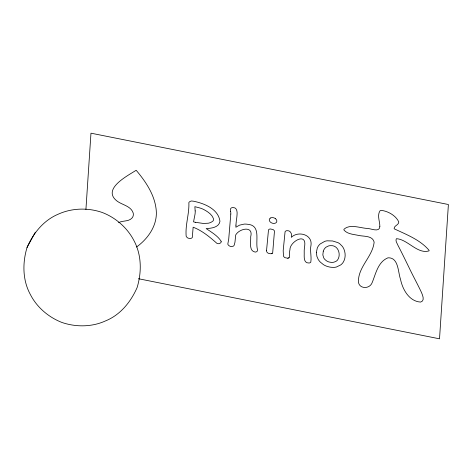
<?xml version="1.0" encoding="UTF-8"?>
<svg xmlns="http://www.w3.org/2000/svg" width="472" height="472" viewBox="0 0 472 472"><rect width="100%" height="100%" fill="white"/><g stroke="black" fill="none" stroke-linecap="round" stroke-linejoin="round"><path stroke-width="0.71" d="M235.965 225.126L235.858 227.25L239.499 225.162L244.166 224.1A12.821 9.204 19.6 0 1 247.452 224.259C261.399 225.191 255.122 240.708 257.447 249.611A6.543 4.696 19.6 0 1 257.5 250.001L257.328 250.98A2.82 2.024 19.6 0 1 256.892 251.499L256.691 251.641A3.505 2.519 19.6 0 1 255.954 251.954A3.162 2.272 19.6 0 1 255.11 252.066C248.596 250.939 251.039 241.688 250.679 236.802C253.818 225.463 239.41 228.359 235.711 234.956L234.962 242.201L234.206 245.11A4.508 3.239 19.6 0 1 233.357 246.148L231.445 246.596A3.794 2.72 19.6 0 1 230.33 246.355A3.44 2.466 19.6 0 1 229.18 245.782A3.864 2.773 19.6 0 1 228.454 245.169L228.1 244.72A2.749 1.976 19.6 0 1 227.811 244.03L228.725 239.127L230.802 214.034M85.922 209.503L90.966 133.181L448.4 204.518L439.521 338.819L138.414 278.722M27.069 247.387C22.414 262.845 22.467 280.102 30.367 294.528C36.904 307.361 48.651 317.302 62.009 322.494C76.033 327.249 92.04 327.102 105.586 320.877C120.401 314.877 130.832 301.879 137.11 287.572C141.753 272.22 141.689 255.21 134.06 240.797C127.422 227.87 115.74 217.627 102.176 212.459C88.004 207.556 71.856 207.963 58.168 214.217C43.56 220.365 33.317 233.186 27.069 247.387L35.347 232.183M323.285 251.169L322.83 254.898L323.745 257.936A8.325 5.977 19.6 0 0 324.99 259.57L326.323 260.703A6.726 4.832 19.6 0 0 329.137 262.013L331.055 262.355A7.77 5.581 19.6 0 0 334.028 262.137L335.686 261.488A9.363 6.726 19.6 0 0 337.474 260.107C341.468 254.75 338.206 244.88 330.624 245.67A7.528 5.404 19.6 0 0 328.624 245.906L326.052 247.163A12.561 9.021 19.6 0 0 325.037 248.113A15.936 11.446 19.6 0 0 323.285 251.169M136.502 247.039C148.137 238.655 157.589 225.244 156.238 210.311C154.84 194.983 145.801 181.726 136.172 170.256C127.995 175.596 101.881 188.765 116.637 200.759C121.947 205.013 130.874 205.786 133.204 213.043A10.349 7.434 19.6 0 1 132.066 217.97C128.644 221.887 122.808 220.318 118.602 222.648M272.185 253.352L271.73 253.594M288.929 257.777L288.469 258.025M287.66 258.213L285.082 257.7A2.944 2.112 19.6 0 1 284.315 257.193L283.902 256.774A3.015 2.165 19.6 0 1 283.483 256.084L283.188 250.65L285.07 231.764A2.903 2.083 19.6 0 1 285.507 231.227L285.707 231.085A3.363 2.413 19.6 0 1 286.185 230.849A3.186 2.289 19.6 0 1 287.011 230.666C290.64 230.188 292.321 234.307 291.312 237.345C297.991 230.672 312.393 234.33 311.036 244.956C309.756 250.632 311.738 256.52 310.8 262.107A2.909 2.089 19.6 0 1 310.287 262.603A3.292 2.366 19.6 0 1 309.803 262.833A3.168 2.277 19.6 0 1 308.971 263.016C302.971 263.323 304.405 255.93 304.204 251.847C304.127 249.594 304.517 247.375 304.776 245.151C306.08 232.159 289.649 242.16 289.967 249.629A27.228 19.553 19.6 0 0 289.619 251.924L289.43 257.269A3.003 2.159 19.6 0 1 287.678 258.202M195.744 222.347L203.261 223.439L208.329 223.221A14.361 10.313 19.6 0 0 211.704 221.928L213.037 220.955L213.527 220.005A7.906 5.676 19.6 0 0 213.32 218.318C211.686 214.14 207.55 211.592 203.78 209.527A17.954 12.892 19.6 0 0 199.52 207.881L194.853 206.665L195.178 210.901M195.573 222.312L195.184 222.223M194.965 222.176L193.544 221.864L194.989 214.412A44.521 31.972 19.6 0 0 195.19 212.577A25.96 18.644 19.6 0 0 195.172 210.901M235.965 225.126A109.911 78.93 19.6 0 1 236.472 219.905A118.283 84.942 19.6 0 0 237.05 214.689C237.363 211.721 236.897 207.261 232.902 207.55A3.174 2.277 19.6 0 0 232.047 207.662A3.416 2.454 19.6 0 0 231.309 207.981L231.109 208.123A2.867 2.059 19.6 0 0 230.672 208.653L230.495 209.332A15.128 10.868 19.6 0 0 230.649 211.657M230.655 211.657A15.505 11.133 19.6 0 1 230.796 214.034M221.138 241.546A3.51 2.519 19.6 0 1 221.043 242.242A3.21 2.307 19.6 0 1 220.684 242.844L219.268 243.623A2.985 2.148 19.6 0 1 218.388 243.694L217.763 243.617A2.791 2.006 19.6 0 1 216.896 243.334C209.727 237.009 202.222 230.678 193.137 227.197L192.334 237.333A3.18 2.283 19.6 0 1 191.903 237.906L190.971 238.413A3.033 2.177 19.6 0 1 190.11 238.543L188.169 238.153A3.038 2.183 19.6 0 1 187.343 237.687L186.505 236.826A3.168 2.277 19.6 0 1 186.157 236.106C185.195 224.76 189.384 213.792 188.865 202.588A5.145 3.693 19.6 0 1 189.443 201.845L191.195 200.995L193.101 201.143C203.975 203.225 218.412 208.907 219.952 221.333C218.973 227.486 211.226 228.354 206.164 228.578C211.45 232.195 217.515 235.634 221.061 241.109A3.18 2.283 19.6 0 1 221.138 241.546M275.565 218.79A4.396 3.156 19.6 0 1 275.961 219.173A3.876 2.785 19.6 0 1 276.798 221.397A3.77 2.708 19.6 0 1 275.849 222.873A4.396 3.156 19.6 0 1 275.424 223.097A3.829 2.749 19.6 0 1 270.556 222.223A4.502 3.233 19.6 0 1 270.161 221.84A3.847 2.761 19.6 0 1 269.311 219.61A3.746 2.69 19.6 0 1 270.403 218.058M275.577 218.784A3.829 2.749 19.6 0 0 270.698 217.911A4.502 3.233 19.6 0 0 270.409 218.064M316.393 252.343L316.883 256.373L318.216 259.411A15.175 10.897 19.6 0 0 320.388 262.166L323.408 264.609A12.549 9.015 19.6 0 0 326.913 266.302L328.842 266.863A15.688 11.269 19.6 0 0 331.179 267.276L333.533 267.388A12.502 8.98 19.6 0 0 336.418 267.016L340.737 264.916A19.169 13.765 19.6 0 0 343.173 262.32C345.669 258.42 345.693 253.252 343.899 249.068A18.555 13.328 19.6 0 0 343.091 247.505A15.098 10.844 19.6 0 0 342.283 246.301L339.787 243.8A10.083 7.239 19.6 0 0 337.97 242.655L332.612 240.98L327.167 240.82A13.989 10.042 19.6 0 0 324.783 241.328L320.199 243.953A20.337 14.602 19.6 0 0 317.296 247.965L316.393 252.343M266.532 250.65L266.698 251.653A2.985 2.148 19.6 0 0 267.123 252.337L267.547 252.762A3.033 2.177 19.6 0 0 268.32 253.263L270.91 253.783A3.003 2.153 19.6 0 0 272.68 252.85L274.48 231.097A2.985 2.142 19.6 0 0 274.055 230.401L273.63 229.982A3.033 2.177 19.6 0 0 272.857 229.48L270.285 228.967A3.033 2.177 19.6 0 0 269.471 229.15L269.005 229.398A2.985 2.142 19.6 0 0 268.497 229.905L266.532 250.65M379.848 226.637C379.352 232.902 370.603 228.253 366.921 228.418C359.664 227.929 349.888 223.769 343.917 229.315L343.94 230.006C347.362 234.218 353.74 234.313 358.685 235.451C363.9 236.59 372.591 235.469 374.143 242.112C372.75 256.148 359.092 266.06 358.449 280.274C357.505 288.976 369.6 289.908 372.219 282.48C375.859 273.565 378.007 261.842 387.99 257.806C398.71 257.281 397.92 272.12 400.516 279.288C402.557 289.43 409.171 301.437 420.664 302.074C425.408 300.723 422.322 294.504 421.048 291.554C417.307 283.696 413.094 276.067 409.348 268.208C405.625 260.579 401.932 252.933 397.99 245.416C397.229 243.381 395.123 240.873 396.392 238.702C407.442 239.133 417.525 254.491 429.024 250.886L429.131 250.414C420.334 239.829 406.28 234.501 394.108 228.767C393.772 225.669 398.787 225.12 398.805 221.982C395.878 215.515 387.978 211.12 381.081 210.335L379.919 210.907C376.939 215.651 379.96 221.457 379.848 226.637"/></g></svg>
